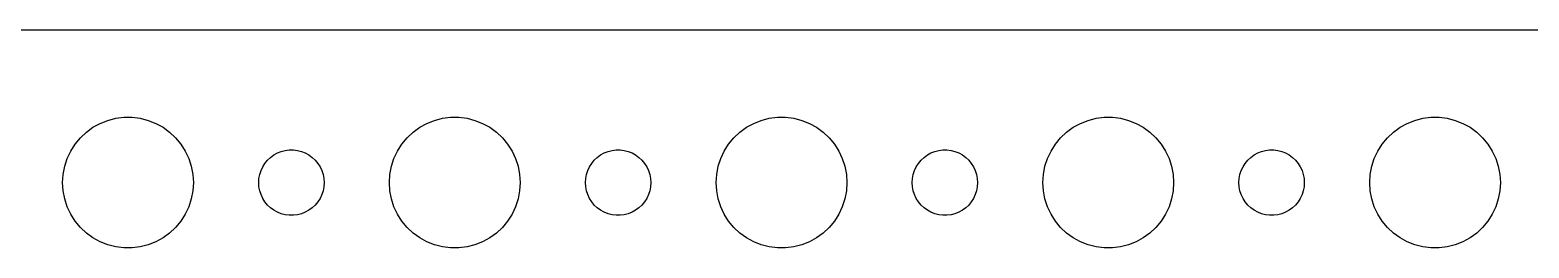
# Model space of a CAD drawing. Header units: metres. Extents: x -127 to 127, y -112 to 112.
# Drawn here: x -4.5 to 64.3, y 102 to 112 of the extents above; entities that cross this region are included whole.
import ezdxf

# ---------------------------------------------------------------- set-up
doc = ezdxf.new("R2010")
doc.units = ezdxf.units.M

msp = doc.modelspace()

# ---------------------------------------------------------------- linework, layer by layer
for p, q in [((122.314, 111.99), (-122.314, 111.99)), ((-1.91226, 107.312), (-1.60747, 107.533)), ((-1.60747, 107.533), (-1.27733, 107.714)), ((-1.27733, 107.714), (-0.92705, 107.853)), ((-0.92705, 107.853), (-0.56213, 107.947)), ((-0.56213, 107.947), (-0.18837, 107.994)), ((-0.18837, 107.994), (0.18837, 107.994)), ((0.18837, 107.994), (0.56213, 107.947)), ((0.56213, 107.947), (0.92705, 107.853)), ((0.92705, 107.853), (1.27733, 107.714)), ((1.27733, 107.714), (1.60747, 107.533)), ((1.60747, 107.533), (1.91226, 107.312)), ((13.0877, 107.312), (13.3925, 107.533)), ((13.3925, 107.533), (13.7227, 107.714)), ((13.7227, 107.714), (14.0729, 107.853)), ((14.0729, 107.853), (14.4379, 107.947)), ((14.4379, 107.947), (14.8116, 107.994)), ((14.8116, 107.994), (15.1884, 107.994)), ((15.1884, 107.994), (15.5621, 107.947)), ((15.5621, 107.947), (15.927, 107.853)), ((15.927, 107.853), (16.2773, 107.714)), ((16.2773, 107.714), (16.6075, 107.533)), ((16.6075, 107.533), (16.9123, 107.312)), ((28.0877, 107.312), (28.3925, 107.533)), ((28.3925, 107.533), (28.7227, 107.714)), ((28.7227, 107.714), (29.0729, 107.853)), ((29.0729, 107.853), (29.4379, 107.947)), ((29.4379, 107.947), (29.8116, 107.994)), ((29.8116, 107.994), (30.1884, 107.994)), ((30.1884, 107.994), (30.5621, 107.947)), ((30.5621, 107.947), (30.927, 107.853)), ((30.927, 107.853), (31.2773, 107.714)), ((31.2773, 107.714), (31.6075, 107.533)), ((31.6075, 107.533), (31.9123, 107.312)), ((43.0877, 107.312), (43.3925, 107.533)), ((43.3925, 107.533), (43.7227, 107.714)), ((43.7227, 107.714), (44.0729, 107.853)), ((44.0729, 107.853), (44.4379, 107.947)), ((44.4379, 107.947), (44.8116, 107.994)), ((44.8116, 107.994), (45.1884, 107.994)), ((45.1884, 107.994), (45.5621, 107.947)), ((45.5621, 107.947), (45.927, 107.853)), ((45.927, 107.853), (46.2773, 107.714)), ((46.2773, 107.714), (46.6075, 107.533)), ((46.6075, 107.533), (46.9123, 107.312)), ((58.0877, 107.312), (58.3925, 107.533)), ((58.3925, 107.533), (58.7227, 107.714)), ((58.7227, 107.714), (59.0729, 107.853)), ((59.0729, 107.853), (59.4379, 107.947)), ((59.4379, 107.947), (59.8116, 107.994)), ((59.8116, 107.994), (60.1884, 107.994)), ((60.1884, 107.994), (60.5621, 107.947)), ((60.5621, 107.947), (60.927, 107.853)), ((60.927, 107.853), (61.2773, 107.714)), ((61.2773, 107.714), (61.6075, 107.533)), ((61.6075, 107.533), (61.9123, 107.312)), ((-2.62891, 106.445), (-2.42705, 106.763)), ((-2.42705, 106.763), (-2.1869, 107.054)), ((-2.1869, 107.054), (-1.91226, 107.312)), ((1.91226, 107.312), (2.1869, 107.054)), ((2.1869, 107.054), (2.42705, 106.763)), ((2.42705, 106.763), (2.62891, 106.445)), ((12.3711, 106.445), (12.5729, 106.763)), ((12.5729, 106.763), (12.8131, 107.054)), ((12.8131, 107.054), (13.0877, 107.312)), ((16.9123, 107.312), (17.1869, 107.054)), ((17.1869, 107.054), (17.427, 106.763)), ((17.427, 106.763), (17.6289, 106.445)), ((27.3711, 106.445), (27.5729, 106.763)), ((27.5729, 106.763), (27.8131, 107.054)), ((27.8131, 107.054), (28.0877, 107.312)), ((31.9123, 107.312), (32.1869, 107.054)), ((32.1869, 107.054), (32.427, 106.763)), ((32.427, 106.763), (32.6289, 106.445)), ((42.3711, 106.445), (42.5729, 106.763)), ((42.5729, 106.763), (42.8131, 107.054)), ((42.8131, 107.054), (43.0877, 107.312)), ((46.9123, 107.312), (47.1869, 107.054)), ((47.1869, 107.054), (47.427, 106.763)), ((47.427, 106.763), (47.6289, 106.445)), ((57.3711, 106.445), (57.5729, 106.763)), ((57.5729, 106.763), (57.8131, 107.054)), ((57.8131, 107.054), (58.0877, 107.312)), ((61.9123, 107.312), (62.1869, 107.054)), ((62.1869, 107.054), (62.427, 106.763)), ((62.427, 106.763), (62.6289, 106.445)), ((-2.90575, 105.746), (-2.78932, 106.104)), ((-2.78932, 106.104), (-2.62891, 106.445)), ((2.62891, 106.445), (2.78932, 106.104)), ((2.78932, 106.104), (2.90575, 105.746)), ((6.28647, 105.882), (6.40654, 106.027)), ((6.40654, 106.027), (6.54385, 106.156)), ((6.54385, 106.156), (6.69626, 106.266)), ((6.69626, 106.266), (6.86133, 106.357)), ((6.86133, 106.357), (7.03647, 106.427)), ((7.03647, 106.427), (7.21892, 106.473)), ((7.21892, 106.473), (7.40581, 106.497)), ((7.40581, 106.497), (7.59418, 106.497)), ((7.59418, 106.497), (7.78107, 106.473)), ((7.78107, 106.473), (7.96352, 106.427)), ((7.96352, 106.427), (8.13866, 106.357)), ((8.13866, 106.357), (8.30373, 106.266)), ((8.30373, 106.266), (8.45613, 106.156)), ((8.45613, 106.156), (8.59344, 106.027)), ((8.59344, 106.027), (8.71352, 105.882)), ((12.0942, 105.746), (12.2107, 106.104)), ((12.2107, 106.104), (12.3711, 106.445)), ((17.6289, 106.445), (17.7893, 106.104)), ((17.7893, 106.104), (17.9057, 105.746)), ((21.2865, 105.882), (21.4065, 106.027)), ((21.4065, 106.027), (21.5439, 106.156)), ((21.5439, 106.156), (21.6963, 106.266)), ((21.6963, 106.266), (21.8613, 106.357)), ((21.8613, 106.357), (22.0365, 106.427)), ((22.0365, 106.427), (22.2189, 106.473)), ((22.2189, 106.473), (22.4058, 106.497)), ((22.4058, 106.497), (22.5942, 106.497)), ((22.5942, 106.497), (22.7811, 106.473)), ((22.7811, 106.473), (22.9635, 106.427)), ((22.9635, 106.427), (23.1387, 106.357)), ((23.1387, 106.357), (23.3037, 106.266)), ((23.3037, 106.266), (23.4561, 106.156)), ((23.4561, 106.156), (23.5934, 106.027)), ((23.5934, 106.027), (23.7135, 105.882)), ((27.0942, 105.746), (27.2107, 106.104)), ((27.2107, 106.104), (27.3711, 106.445)), ((32.6289, 106.445), (32.7893, 106.104)), ((32.7893, 106.104), (32.9057, 105.746)), ((36.2865, 105.882), (36.4065, 106.027)), ((36.4065, 106.027), (36.5439, 106.156)), ((36.5439, 106.156), (36.6963, 106.266)), ((36.6963, 106.266), (36.8613, 106.357)), ((36.8613, 106.357), (37.0365, 106.427)), ((37.0365, 106.427), (37.2189, 106.473)), ((37.2189, 106.473), (37.4058, 106.497)), ((37.4058, 106.497), (37.5942, 106.497)), ((37.5942, 106.497), (37.7811, 106.473)), ((37.7811, 106.473), (37.9635, 106.427)), ((37.9635, 106.427), (38.1387, 106.357)), ((38.1387, 106.357), (38.3037, 106.266)), ((38.3037, 106.266), (38.4561, 106.156)), ((38.4561, 106.156), (38.5934, 106.027)), ((38.5934, 106.027), (38.7135, 105.882)), ((42.0942, 105.746), (42.2107, 106.104)), ((42.2107, 106.104), (42.3711, 106.445)), ((47.6289, 106.445), (47.7893, 106.104)), ((47.7893, 106.104), (47.9057, 105.746)), ((51.2865, 105.882), (51.4065, 106.027)), ((51.4065, 106.027), (51.5439, 106.156)), ((51.5439, 106.156), (51.6963, 106.266)), ((51.6963, 106.266), (51.8613, 106.357)), ((51.8613, 106.357), (52.0365, 106.427)), ((52.0365, 106.427), (52.2189, 106.473)), ((52.2189, 106.473), (52.4058, 106.497)), ((52.4058, 106.497), (52.5942, 106.497)), ((52.5942, 106.497), (52.7811, 106.473)), ((52.7811, 106.473), (52.9635, 106.427)), ((52.9635, 106.427), (53.1387, 106.357)), ((53.1387, 106.357), (53.3037, 106.266)), ((53.3037, 106.266), (53.4561, 106.156)), ((53.4561, 106.156), (53.5934, 106.027)), ((53.5934, 106.027), (53.7135, 105.882)), ((57.0942, 105.746), (57.2107, 106.104)), ((57.2107, 106.104), (57.3711, 106.445)), ((62.6289, 106.445), (62.7893, 106.104)), ((62.7893, 106.104), (62.9057, 105.746)), ((-3, 105), (-2.97633, 105.376)), ((-2.97633, 105.376), (-2.90575, 105.746)), ((2.90575, 105.746), (2.97633, 105.376)), ((2.97633, 105.376), (3, 105)), ((6.01183, 105.188), (6.04712, 105.373)), ((6.04712, 105.373), (6.10533, 105.552)), ((6.10533, 105.552), (6.18553, 105.723)), ((6.18553, 105.723), (6.28647, 105.882)), ((8.71352, 105.882), (8.81445, 105.723)), ((8.81445, 105.723), (8.89465, 105.552)), ((8.89465, 105.552), (8.95287, 105.373)), ((8.95287, 105.373), (8.98816, 105.188)), ((12, 105), (12.0237, 105.376)), ((12.0237, 105.376), (12.0942, 105.746)), ((17.9057, 105.746), (17.9763, 105.376)), ((17.9763, 105.376), (18, 105)), ((21.0118, 105.188), (21.0471, 105.373)), ((21.0471, 105.373), (21.1053, 105.552)), ((21.1053, 105.552), (21.1855, 105.723)), ((21.1855, 105.723), (21.2865, 105.882)), ((23.7135, 105.882), (23.8145, 105.723)), ((23.8145, 105.723), (23.8947, 105.552)), ((23.8947, 105.552), (23.9529, 105.373)), ((23.9529, 105.373), (23.9882, 105.188)), ((27, 105), (27.0237, 105.376)), ((27.0237, 105.376), (27.0942, 105.746)), ((32.9057, 105.746), (32.9763, 105.376)), ((32.9763, 105.376), (33, 105)), ((36.0118, 105.188), (36.0471, 105.373)), ((36.0471, 105.373), (36.1053, 105.552)), ((36.1053, 105.552), (36.1855, 105.723)), ((36.1855, 105.723), (36.2865, 105.882)), ((38.7135, 105.882), (38.8145, 105.723)), ((38.8145, 105.723), (38.8947, 105.552)), ((38.8947, 105.552), (38.9529, 105.373)), ((38.9529, 105.373), (38.9882, 105.188)), ((42, 105), (42.0237, 105.376)), ((42.0237, 105.376), (42.0942, 105.746)), ((47.9057, 105.746), (47.9763, 105.376)), ((47.9763, 105.376), (48, 105)), ((51.0118, 105.188), (51.0471, 105.373)), ((51.0471, 105.373), (51.1053, 105.552)), ((51.1053, 105.552), (51.1855, 105.723)), ((51.1855, 105.723), (51.2865, 105.882)), ((53.7135, 105.882), (53.8145, 105.723)), ((53.8145, 105.723), (53.8947, 105.552)), ((53.8947, 105.552), (53.9529, 105.373)), ((53.9529, 105.373), (53.9882, 105.188)), ((57, 105), (57.0237, 105.376)), ((57.0237, 105.376), (57.0942, 105.746)), ((62.9057, 105.746), (62.9763, 105.376)), ((62.9763, 105.376), (63, 105)), ((-2.97633, 104.624), (-3, 105)), ((-2.90575, 104.254), (-2.97633, 104.624)), ((2.97633, 104.624), (2.90575, 104.254)), ((3, 105), (2.97633, 104.624)), ((6, 105), (6.01183, 105.188)), ((6.01183, 104.812), (6, 105)), ((6.04712, 104.627), (6.01183, 104.812)), ((6.10533, 104.448), (6.04712, 104.627)), ((8.95287, 104.627), (8.89465, 104.448)), ((8.98816, 104.812), (8.95287, 104.627)), ((8.98816, 105.188), (9, 105)), ((9, 105), (8.98816, 104.812)), ((12.0237, 104.624), (12, 105)), ((12.0942, 104.254), (12.0237, 104.624)), ((17.9763, 104.624), (17.9057, 104.254)), ((18, 105), (17.9763, 104.624)), ((21, 105), (21.0118, 105.188)), ((21.0118, 104.812), (21, 105)), ((21.0471, 104.627), (21.0118, 104.812)), ((21.1053, 104.448), (21.0471, 104.627)), ((23.9529, 104.627), (23.8947, 104.448)), ((23.9882, 104.812), (23.9529, 104.627)), ((23.9882, 105.188), (24, 105)), ((24, 105), (23.9882, 104.812)), ((27.0237, 104.624), (27, 105)), ((27.0942, 104.254), (27.0237, 104.624)), ((32.9763, 104.624), (32.9057, 104.254)), ((33, 105), (32.9763, 104.624)), ((36, 105), (36.0118, 105.188)), ((36.0118, 104.812), (36, 105)), ((36.0471, 104.627), (36.0118, 104.812)), ((36.1053, 104.448), (36.0471, 104.627)), ((38.9529, 104.627), (38.8947, 104.448)), ((38.9882, 104.812), (38.9529, 104.627)), ((38.9882, 105.188), (39, 105)), ((39, 105), (38.9882, 104.812)), ((42.0237, 104.624), (42, 105)), ((42.0942, 104.254), (42.0237, 104.624)), ((47.9763, 104.624), (47.9057, 104.254)), ((48, 105), (47.9763, 104.624)), ((51, 105), (51.0118, 105.188)), ((51.0118, 104.812), (51, 105)), ((51.0471, 104.627), (51.0118, 104.812)), ((51.1053, 104.448), (51.0471, 104.627)), ((53.9529, 104.627), (53.8947, 104.448)), ((53.9882, 104.812), (53.9529, 104.627)), ((53.9882, 105.188), (54, 105)), ((54, 105), (53.9882, 104.812)), ((57.0237, 104.624), (57, 105)), ((57.0942, 104.254), (57.0237, 104.624)), ((62.9763, 104.624), (62.9057, 104.254)), ((63, 105), (62.9763, 104.624)), ((-2.78932, 103.896), (-2.90575, 104.254)), ((2.90575, 104.254), (2.78932, 103.896)), ((6.18553, 104.277), (6.10533, 104.448)), ((6.28647, 104.118), (6.18553, 104.277)), ((6.40654, 103.973), (6.28647, 104.118)), ((6.54385, 103.844), (6.40654, 103.973)), ((8.59344, 103.973), (8.45613, 103.844)), ((8.71352, 104.118), (8.59344, 103.973)), ((8.81445, 104.277), (8.71352, 104.118)), ((8.89465, 104.448), (8.81445, 104.277)), ((12.2107, 103.896), (12.0942, 104.254)), ((17.9057, 104.254), (17.7893, 103.896)), ((21.1855, 104.277), (21.1053, 104.448)), ((21.2865, 104.118), (21.1855, 104.277)), ((21.4065, 103.973), (21.2865, 104.118)), ((21.5439, 103.844), (21.4065, 103.973)), ((23.5934, 103.973), (23.4561, 103.844)), ((23.7135, 104.118), (23.5934, 103.973)), ((23.8145, 104.277), (23.7135, 104.118)), ((23.8947, 104.448), (23.8145, 104.277)), ((27.2107, 103.896), (27.0942, 104.254)), ((32.9057, 104.254), (32.7893, 103.896)), ((36.1855, 104.277), (36.1053, 104.448)), ((36.2865, 104.118), (36.1855, 104.277)), ((36.4065, 103.973), (36.2865, 104.118)), ((36.5439, 103.844), (36.4065, 103.973)), ((38.5934, 103.973), (38.4561, 103.844)), ((38.7135, 104.118), (38.5934, 103.973)), ((38.8145, 104.277), (38.7135, 104.118)), ((38.8947, 104.448), (38.8145, 104.277)), ((42.2107, 103.896), (42.0942, 104.254)), ((47.9057, 104.254), (47.7893, 103.896)), ((51.1855, 104.277), (51.1053, 104.448)), ((51.2865, 104.118), (51.1855, 104.277)), ((51.4065, 103.973), (51.2865, 104.118)), ((51.5439, 103.844), (51.4065, 103.973)), ((53.5934, 103.973), (53.4561, 103.844)), ((53.7135, 104.118), (53.5934, 103.973)), ((53.8145, 104.277), (53.7135, 104.118)), ((53.8947, 104.448), (53.8145, 104.277)), ((57.2107, 103.896), (57.0942, 104.254)), ((62.9057, 104.254), (62.7893, 103.896)), ((-2.62891, 103.555), (-2.78932, 103.896)), ((-2.42705, 103.237), (-2.62891, 103.555)), ((-2.1869, 102.946), (-2.42705, 103.237)), ((2.42705, 103.237), (2.1869, 102.946)), ((2.62891, 103.555), (2.42705, 103.237)), ((2.78932, 103.896), (2.62891, 103.555)), ((6.69626, 103.734), (6.54385, 103.844)), ((6.86133, 103.643), (6.69626, 103.734)), ((7.03647, 103.573), (6.86133, 103.643)), ((7.21892, 103.527), (7.03647, 103.573)), ((7.40581, 103.503), (7.21892, 103.527)), ((7.59418, 103.503), (7.40581, 103.503)), ((7.78107, 103.527), (7.59418, 103.503)), ((7.96352, 103.573), (7.78107, 103.527)), ((8.13866, 103.643), (7.96352, 103.573)), ((8.30373, 103.734), (8.13866, 103.643)), ((8.45613, 103.844), (8.30373, 103.734)), ((12.3711, 103.555), (12.2107, 103.896)), ((12.5729, 103.237), (12.3711, 103.555)), ((12.8131, 102.946), (12.5729, 103.237)), ((17.427, 103.237), (17.1869, 102.946)), ((17.6289, 103.555), (17.427, 103.237)), ((17.7893, 103.896), (17.6289, 103.555)), ((21.6963, 103.734), (21.5439, 103.844)), ((21.8613, 103.643), (21.6963, 103.734)), ((22.0365, 103.573), (21.8613, 103.643)), ((22.2189, 103.527), (22.0365, 103.573)), ((22.4058, 103.503), (22.2189, 103.527)), ((22.5942, 103.503), (22.4058, 103.503)), ((22.7811, 103.527), (22.5942, 103.503)), ((22.9635, 103.573), (22.7811, 103.527)), ((23.1387, 103.643), (22.9635, 103.573)), ((23.3037, 103.734), (23.1387, 103.643)), ((23.4561, 103.844), (23.3037, 103.734)), ((27.3711, 103.555), (27.2107, 103.896)), ((27.5729, 103.237), (27.3711, 103.555)), ((27.8131, 102.946), (27.5729, 103.237)), ((32.427, 103.237), (32.1869, 102.946)), ((32.6289, 103.555), (32.427, 103.237)), ((32.7893, 103.896), (32.6289, 103.555)), ((36.6963, 103.734), (36.5439, 103.844)), ((36.8613, 103.643), (36.6963, 103.734)), ((37.0365, 103.573), (36.8613, 103.643)), ((37.2189, 103.527), (37.0365, 103.573)), ((37.4058, 103.503), (37.2189, 103.527)), ((37.5942, 103.503), (37.4058, 103.503)), ((37.7811, 103.527), (37.5942, 103.503)), ((37.9635, 103.573), (37.7811, 103.527)), ((38.1387, 103.643), (37.9635, 103.573)), ((38.3037, 103.734), (38.1387, 103.643)), ((38.4561, 103.844), (38.3037, 103.734)), ((42.3711, 103.555), (42.2107, 103.896)), ((42.5729, 103.237), (42.3711, 103.555)), ((42.8131, 102.946), (42.5729, 103.237)), ((47.427, 103.237), (47.1869, 102.946)), ((47.6289, 103.555), (47.427, 103.237)), ((47.7893, 103.896), (47.6289, 103.555)), ((51.6963, 103.734), (51.5439, 103.844)), ((51.8613, 103.643), (51.6963, 103.734)), ((52.0365, 103.573), (51.8613, 103.643)), ((52.2189, 103.527), (52.0365, 103.573)), ((52.4058, 103.503), (52.2189, 103.527)), ((52.5942, 103.503), (52.4058, 103.503)), ((52.7811, 103.527), (52.5942, 103.503)), ((52.9635, 103.573), (52.7811, 103.527)), ((53.1387, 103.643), (52.9635, 103.573)), ((53.3037, 103.734), (53.1387, 103.643)), ((53.4561, 103.844), (53.3037, 103.734)), ((57.3711, 103.555), (57.2107, 103.896)), ((57.5729, 103.237), (57.3711, 103.555)), ((57.8131, 102.946), (57.5729, 103.237)), ((62.427, 103.237), (62.1869, 102.946)), ((62.6289, 103.555), (62.427, 103.237)), ((62.7893, 103.896), (62.6289, 103.555)), ((-1.91226, 102.688), (-2.1869, 102.946)), ((-1.60747, 102.467), (-1.91226, 102.688)), ((1.91226, 102.688), (1.60747, 102.467)), ((2.1869, 102.946), (1.91226, 102.688)), ((13.0877, 102.688), (12.8131, 102.946)), ((13.3925, 102.467), (13.0877, 102.688)), ((16.9123, 102.688), (16.6075, 102.467)), ((17.1869, 102.946), (16.9123, 102.688)), ((28.0877, 102.688), (27.8131, 102.946)), ((28.3925, 102.467), (28.0877, 102.688)), ((31.9123, 102.688), (31.6075, 102.467)), ((32.1869, 102.946), (31.9123, 102.688)), ((43.0877, 102.688), (42.8131, 102.946)), ((43.3925, 102.467), (43.0877, 102.688)), ((46.9123, 102.688), (46.6075, 102.467)), ((47.1869, 102.946), (46.9123, 102.688)), ((58.0877, 102.688), (57.8131, 102.946)), ((58.3925, 102.467), (58.0877, 102.688)), ((61.9123, 102.688), (61.6075, 102.467)), ((62.1869, 102.946), (61.9123, 102.688)), ((-1.27733, 102.286), (-1.60747, 102.467)), ((-0.92705, 102.147), (-1.27733, 102.286)), ((-0.56213, 102.053), (-0.92705, 102.147)), ((-0.18837, 102.006), (-0.56213, 102.053)), ((0.18837, 102.006), (-0.18837, 102.006)), ((0.56213, 102.053), (0.18837, 102.006)), ((0.92705, 102.147), (0.56213, 102.053)), ((1.27733, 102.286), (0.92705, 102.147)), ((1.60747, 102.467), (1.27733, 102.286)), ((13.7227, 102.286), (13.3925, 102.467)), ((14.0729, 102.147), (13.7227, 102.286)), ((14.4379, 102.053), (14.0729, 102.147)), ((14.8116, 102.006), (14.4379, 102.053)), ((15.1884, 102.006), (14.8116, 102.006)), ((15.5621, 102.053), (15.1884, 102.006)), ((15.927, 102.147), (15.5621, 102.053)), ((16.2773, 102.286), (15.927, 102.147)), ((16.6075, 102.467), (16.2773, 102.286)), ((28.7227, 102.286), (28.3925, 102.467)), ((29.0729, 102.147), (28.7227, 102.286)), ((29.4379, 102.053), (29.0729, 102.147)), ((29.8116, 102.006), (29.4379, 102.053)), ((30.1884, 102.006), (29.8116, 102.006)), ((30.5621, 102.053), (30.1884, 102.006)), ((30.927, 102.147), (30.5621, 102.053)), ((31.2773, 102.286), (30.927, 102.147)), ((31.6075, 102.467), (31.2773, 102.286)), ((43.7227, 102.286), (43.3925, 102.467)), ((44.0729, 102.147), (43.7227, 102.286)), ((44.4379, 102.053), (44.0729, 102.147)), ((44.8116, 102.006), (44.4379, 102.053)), ((45.1884, 102.006), (44.8116, 102.006)), ((45.5621, 102.053), (45.1884, 102.006)), ((45.927, 102.147), (45.5621, 102.053)), ((46.2773, 102.286), (45.927, 102.147)), ((46.6075, 102.467), (46.2773, 102.286)), ((58.7227, 102.286), (58.3925, 102.467)), ((59.0729, 102.147), (58.7227, 102.286)), ((59.4379, 102.053), (59.0729, 102.147)), ((59.8116, 102.006), (59.4379, 102.053)), ((60.1884, 102.006), (59.8116, 102.006)), ((60.5621, 102.053), (60.1884, 102.006)), ((60.927, 102.147), (60.5621, 102.053)), ((61.2773, 102.286), (60.927, 102.147)), ((61.6075, 102.467), (61.2773, 102.286))]:
    msp.add_line(p, q)

doc.saveas('drawing.dxf')
